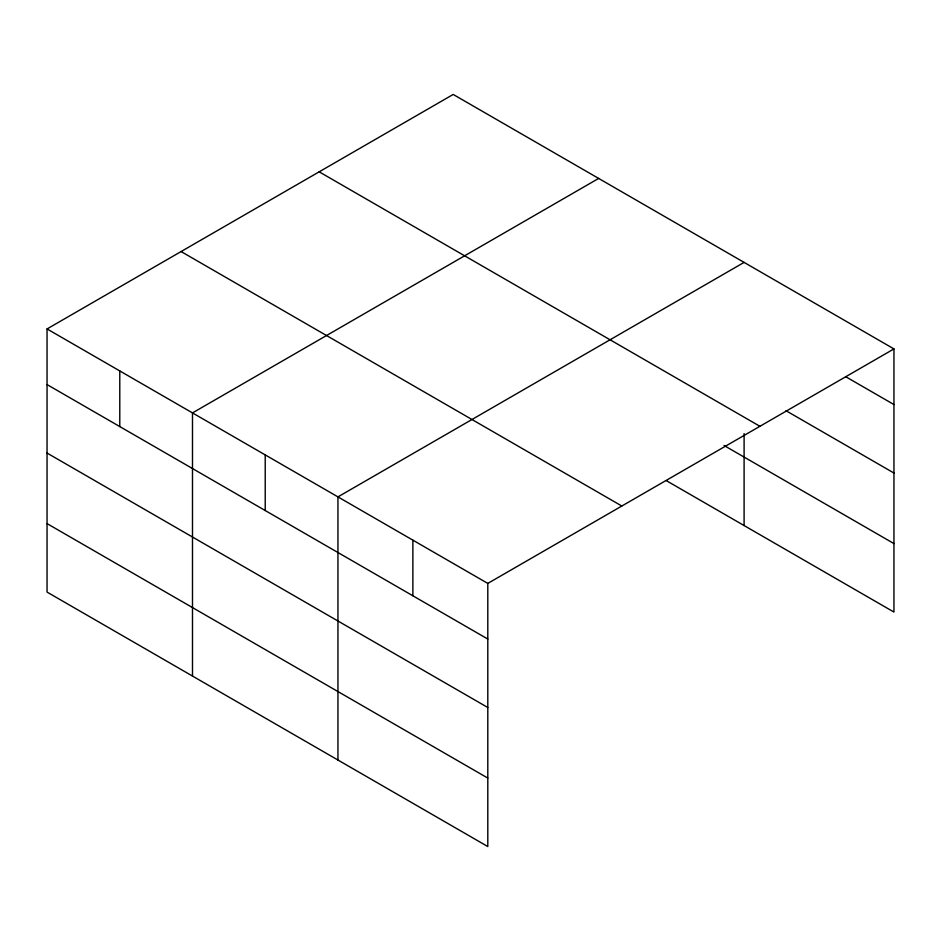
<?xml version="1.0" encoding="UTF-8"?>
<svg xmlns="http://www.w3.org/2000/svg" width="941" height="941" viewBox="0 0 941 941"><rect width="100%" height="100%" fill="white"/><g stroke="black" fill="none" stroke-linecap="round" stroke-linejoin="round"><path stroke-width="1.41" d="M487.803 707.514L487.803 583.408L47.05 328.938L47.05 592.089L487.803 846.547L487.803 707.514L47.05 453.056M666.357 480.663L893.95 612.062L893.95 348.911L453.197 94.453L47.05 328.938M598.652 178.425L192.493 412.911L192.493 676.061M744.096 262.398L337.948 496.883L337.948 760.034M487.803 583.408L893.95 348.911M845.688 376.694L893.95 404.548M786.006 410.711L893.95 473.029M319.175 171.827L759.916 426.297M724.029 445.481L893.95 543.58M181.084 251.553L621.825 506.023M47.05 384.575L487.803 639.045M47.05 523.608L487.803 778.078M744.096 433.554L744.096 525.548M412.876 540.146L412.876 595.782M265.221 454.903L265.221 510.54M119.778 370.919L119.778 426.567"/></g></svg>
